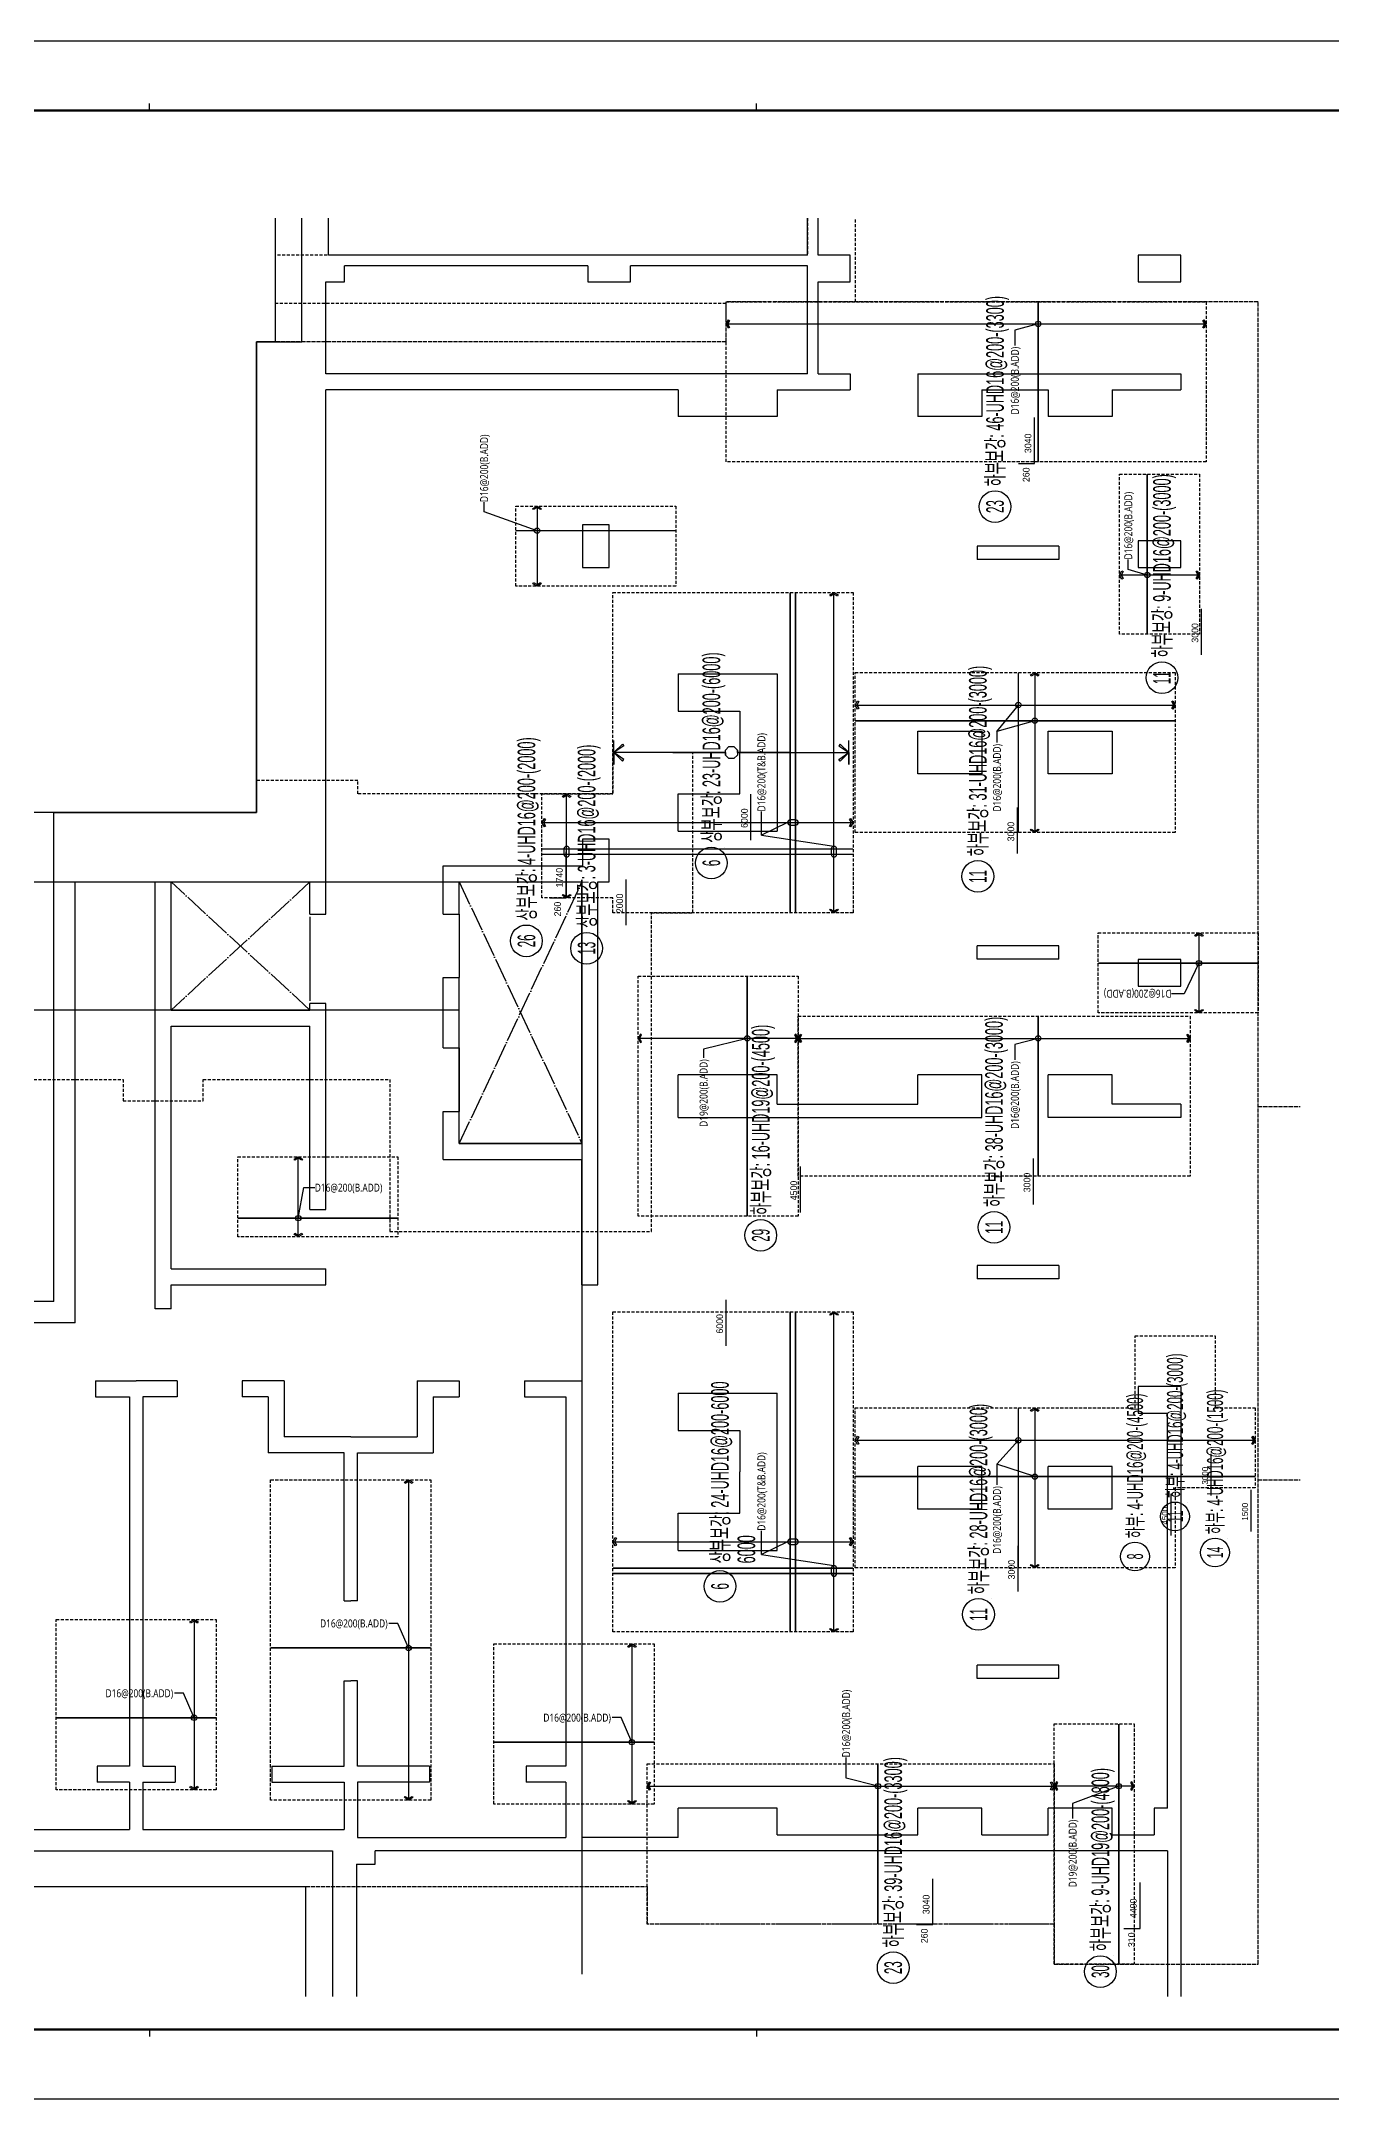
# Model space of a CAD drawing. Header units: millimetres. Extents: x 317501 to 814054, y -400799 to -14117.
# Drawn here: x 604896 to 629087, y -142411 to -103847 of the extents above; entities that cross this region are included whole.
import ezdxf
from ezdxf.enums import TextEntityAlignment as Align

# ---------------------------------------------------------------- set-up
doc = ezdxf.new("R2010")
doc.units = ezdxf.units.MM
doc.header["$LTSCALE"] = 38
for name, pattern in [('HID', [2.5, 2, -0.5]), ('HID2', [7.5, 6, -1.5]), ('XS-기초$0$DDOT', [14, 12, -1, 0, -1]), ('XS-기초$0$HID', [2.3, 1.5, -0.8])]:
    doc.linetypes.add(name, pattern=pattern)
for name, color, linetype in [('00', 7, 'Continuous'), ('BAR-B', 2, 'HID2'), ('BAR-T', 2, 'Continuous'), ('DIM', 7, 'Continuous'), ('LEADER', 7, 'Continuous'), ('RP_TAG', 7, 'Continuous'), ('T', 1, 'Continuous'), ('XDIM', 7, 'Continuous'), ('XREBAR', 1, 'Continuous'), ('XS-기초$0$EL7', 7, 'Continuous'), ('XS-기초$0$OPEN', 9, 'XS-기초$0$DDOT'), ('XS-기초$0$기초꺽임', 4, 'XS-기초$0$HID'), ('XS-기초$0$기초연단', 3, 'Continuous'), ('XS-기초$0$보강구간', 6, 'XS-기초$0$HID'), ('철근변경선', 1, 'HID')]:
    doc.layers.add(name, color=color, linetype=linetype)
doc.styles.add('RPWK1', font='Dotum.ttf', dxfattribs={"bigfont": 'whgtxt.shx'})
doc.styles.add('RPWK2', font='Dotum.ttf')
doc.styles.add('맑은고딕', font='malgun.ttf')

# ---------------------------------------------------------------- blocks, each defined once
blk = doc.blocks.new('dhs_sheet2e')
at = {"color": 7}
for p, q in [((38004.8, 57331.7), (38004.8, 57531.5)), ((55508.9, 57331.7), (55508.9, 57531.5)), ((38004.8, 1997.6), (38004.8, 1797.9)), ((55508.9, 1997.6), (55508.9, 1797.9))]:
    blk.add_line(p, q, dxfattribs=at)
blk.add_lwpolyline([(84000, 0), (84000, 59329.4), (0, 59329.4), (0, 0)], close=True, dxfattribs=at)
at = {"color": 30, "const_width": 64.9}
blk.add_lwpolyline([(81003.6, 57331.7), (2996.4, 57331.7), (2996.4, 1997.6), (81003.6, 1997.6)], close=True, dxfattribs=at)
blk = doc.blocks.new('szdhdte')
at = {"layer": 'DIM', "color": 5}
for p, q in [((4650, 17985), (4650, 20302)), ((5150, 19605), (5150, 20302)), ((14125, 19605), (14125, 20302)), ((14325, 19605), (14325, 20302)), ((14125, 19605), (5150, 19605)), ((10010, 19405), (5450, 19405)), ((5450, 19105), (5450, 19405)), ((10010, 19405), (10010, 19105)), ((14125, 19405), (10810, 19405)), ((10810, 19105), (10810, 19405)), ((14125, 17385), (14125, 19405)), ((14925, 19605), (14325, 19605)), ((14925, 19105), (14925, 19605)), ((20325, 19605), (20325, 19105)), ((21125, 19605), (20325, 19605)), ((21125, 19105), (21125, 19605)), ((5100, 17385), (5100, 19105)), ((5100, 19105), (5450, 19105)), ((10010, 19105), (10810, 19105)), ((14325, 17385), (14325, 19105)), ((14325, 19105), (14925, 19105)), ((20325, 19105), (21125, 19105)), ((3800, 17985), (4650, 17985)), ((3800, 9160), (3800, 17985)), ((14125, 17385), (5100, 17385)), ((14325, 17385), (14925, 17385)), ((14925, 17385), (14925, 17085)), ((16195, 17385), (16195, 16585)), ((16195, 17385), (21125, 17385)), ((21125, 17385), (21125, 17085)), ((11700, 17085), (5100, 17085)), ((5100, 8260), (5100, 17085)), ((11700, 17085), (11700, 16585)), ((13560, 17085), (13560, 16585)), ((13560, 17085), (14925, 17085)), ((17395, 17085), (18640, 17085)), ((17395, 17085), (17395, 16585)), ((18640, 17085), (18640, 16585)), ((19840, 17085), (19840, 16585)), ((19840, 17085), (21125, 17085)), ((13560, 16585), (11700, 16585)), ((17395, 16585), (16195, 16585)), ((19840, 16585), (18640, 16585)), ((10410, 14555), (9910, 14555)), ((9910, 14555), (9910, 13755)), ((10410, 13755), (10410, 14555)), ((18840, 14155), (17305, 14155)), ((17305, 14155), (17305, 13905)), ((18840, 13905), (17305, 13905)), ((18840, 14155), (18840, 13905)), ((20325, 14255), (20325, 13755)), ((21125, 14255), (20325, 14255)), ((21125, 13755), (21125, 14255)), ((9910, 13755), (10410, 13755)), ((20325, 13755), (21125, 13755)), ((11700, 11760), (11700, 11060)), ((11700, 11760), (13560, 11760)), ((13560, 11760), (13560, 8810)), ((11700, 11060), (12860, 11060)), ((12860, 11060), (12860, 10285)), ((16195, 9885), (16195, 10685)), ((16195, 10685), (17395, 10685)), ((17395, 10685), (17395, 9885)), ((18640, 9885), (18640, 10685)), ((18640, 10685), (19840, 10685)), ((19840, 10685), (19840, 9885)), ((12860, 9510), (12860, 10285)), ((17395, 9885), (16195, 9885)), ((19840, 9885), (18640, 9885)), ((11700, 8810), (11700, 9510)), ((11700, 9510), (12860, 9510)), ((0, 9160), (3800, 9160)), ((0, 0), (0, 9160)), ((10410, 8660), (9910, 8660)), ((9910, 8660), (9910, 8160)), ((10410, 7860), (10410, 8660)), ((11700, 8810), (13560, 8810)), ((5100, 7255), (5100, 8260)), ((7300, 8160), (9910, 8160)), ((7300, 7260), (7300, 8160)), ((400, 7860), (1900, 7860)), ((400, -400), (400, 7860)), ((1900, -140), (1900, 7860)), ((2200, 5460), (2200, 7860)), ((2200, 7860), (4800, 7860)), ((4800, 7255), (4800, 7860)), ((7600, 7860), (9900, 7860)), ((7600, 7260), (7600, 7860)), ((9900, 2960), (9900, 7860)), ((10200, 310), (10200, 7860)), ((10200, 7860), (10410, 7860)), ((4800, 7255), (5100, 7255)), ((7300, 7260), (7600, 7260)), ((18840, 6665), (17305, 6665)), ((17305, 6415), (17305, 6665)), ((18840, 6415), (18840, 6665)), ((18840, 6415), (17305, 6415)), ((20325, 6405), (20325, 5905)), ((21125, 6405), (20325, 6405)), ((21125, 5905), (21125, 6405)), ((7300, 4750), (7300, 6070)), ((7300, 6070), (7600, 6070)), ((7600, 4750), (7600, 6070)), ((20325, 5905), (21125, 5905)), ((2200, 5460), (4800, 5460)), ((4800, 5460), (4800, 5585)), ((5100, 5585), (4800, 5585)), ((5100, 1720), (5100, 5585)), ((5100, 5160), (5100, 5585)), ((2200, 610), (2200, 5160)), ((2200, 5160), (4800, 5160)), ((4800, 1720), (4800, 5160)), ((7300, 4750), (7600, 4750)), ((13560, 4245), (11700, 4245)), ((11700, 3445), (11700, 4245)), ((13560, 3695), (13560, 4245)), ((16195, 3695), (16195, 4245)), ((17395, 4245), (16195, 4245)), ((17395, 3445), (17395, 4245)), ((18640, 3445), (18640, 4245)), ((19840, 4245), (18640, 4245)), ((19840, 3695), (19840, 4245)), ((7300, 2660), (7300, 3560)), ((7300, 3560), (7600, 3560)), ((7600, 2960), (7600, 3560)), ((13560, 3695), (16195, 3695)), ((21125, 3695), (19840, 3695)), ((21125, 3695), (21125, 3445)), ((11700, 3445), (17395, 3445)), ((21125, 3445), (18640, 3445)), ((7600, 2960), (9900, 2960)), ((7300, 2660), (9900, 2660)), ((9900, 310), (9900, 2660)), ((4800, 1720), (5100, 1720)), ((2200, 610), (5100, 610)), ((5100, 310), (5100, 610)), ((18840, 675), (17305, 675)), ((17305, 675), (17305, 425)), ((18840, 425), (17305, 425)), ((18840, 675), (18840, 425)), ((0, 0), (-11685, 0)), ((2200, -140), (2200, 310)), ((2200, 310), (5100, 310)), ((9900, 310), (10200, 310)), ((2200, -140), (1900, -140)), ((400, -400), (-12085, -400)), ((780, -1490), (1545, -1490)), ((780, -1490), (780, -1790)), ((2310, -1490), (1545, -1490)), ((2310, -1490), (2310, -1790)), ((4320, -1490), (3530, -1490)), ((3530, -1490), (3530, -1790)), ((4320, -1490), (4320, -2540)), ((6810, -1490), (7600, -1490)), ((6810, -1490), (6810, -2540)), ((7600, -1490), (7600, -1790)), ((8820, -1490), (9600, -1490)), ((8820, -1490), (8820, -1790)), ((9600, -1490), (9900, -1490)), ((9900, -1490), (9900, -10045)), ((780, -1790), (1420, -1790)), ((1420, -1790), (1420, -8710)), ((1670, -1790), (1670, -8710)), ((2310, -1790), (1670, -1790)), ((4020, -1790), (3530, -1790)), ((4020, -1790), (4020, -2840)), ((7110, -1790), (7600, -1790)), ((7110, -1790), (7110, -2840)), ((8820, -1790), (9600, -1790)), ((9600, -1790), (9600, -8710)), ((11700, -1720), (11700, -2420)), ((11700, -1720), (13560, -1720)), ((13560, -4670), (13560, -1720)), ((20325, -1595), (20325, -2095)), ((21125, -1595), (20325, -1595)), ((21125, -1595), (21125, -13028)), ((20325, -2095), (20875, -2095)), ((20875, -9495), (20875, -2095)), ((5565, -2540), (4320, -2540)), ((5565, -2540), (6810, -2540)), ((11700, -2420), (12860, -2420)), ((12860, -2420), (12860, -3195)), ((5440, -2840), (4020, -2840)), ((5440, -5610), (5440, -2840)), ((5690, -5610), (5690, -2840)), ((5690, -2840), (7110, -2840)), ((12860, -3970), (12860, -3195)), ((16195, -3895), (16195, -3095)), ((17395, -3095), (16195, -3095)), ((17395, -3895), (17395, -3095)), ((18640, -3895), (18640, -3095)), ((19840, -3095), (18640, -3095)), ((19840, -3895), (19840, -3095)), ((11700, -4670), (11700, -3970)), ((11700, -3970), (12860, -3970)), ((17395, -3895), (16195, -3895)), ((19840, -3895), (18640, -3895)), ((11700, -4670), (13560, -4670)), ((5440, -5610), (5565, -5610)), ((5690, -5610), (5565, -5610)), ((18840, -6815), (17305, -6815)), ((17305, -7065), (17305, -6815)), ((18840, -7065), (18840, -6815)), ((5440, -8710), (5440, -7110)), ((5440, -7110), (5565, -7110)), ((5690, -7110), (5565, -7110)), ((5690, -8710), (5690, -7110)), ((18840, -7065), (17305, -7065)), ((1420, -8710), (815, -8710)), ((815, -8710), (815, -9010)), ((1670, -8710), (2275, -8710)), ((2275, -8710), (2275, -9010)), ((4085, -8710), (5440, -8710)), ((4085, -8710), (4085, -9010)), ((7045, -8710), (5690, -8710)), ((7045, -8710), (7045, -9010)), ((9600, -8710), (8855, -8710)), ((8855, -8710), (8855, -9010)), ((1420, -9010), (815, -9010)), ((1420, -9010), (1420, -9895)), ((1670, -9010), (1670, -9895)), ((1670, -9010), (2275, -9010)), ((4085, -9010), (5440, -9010)), ((5440, -9010), (5440, -9895)), ((7045, -9010), (5690, -9010)), ((5690, -9010), (5690, -10045)), ((9600, -9010), (8855, -9010)), ((9600, -9010), (9600, -10045)), ((13560, -9495), (11700, -9495)), ((11700, -10045), (11700, -9495)), ((13560, -9995), (13560, -9495)), ((16195, -9995), (16195, -9495)), ((17395, -9495), (16195, -9495)), ((17395, -9995), (17395, -9495)), ((19840, -9495), (18640, -9495)), ((18640, -9995), (18640, -9495)), ((19840, -9995), (19840, -9495)), ((20625, -9495), (20625, -9995)), ((20875, -9495), (20625, -9495)), ((-2350, -9895), (1420, -9895)), ((1670, -9895), (5440, -9895)), ((13560, -9995), (16195, -9995)), ((17395, -9995), (18640, -9995)), ((19840, -9995), (20625, -9995)), ((-6395, -10295), (5225, -10295)), ((5225, -10295), (5225, -13028)), ((5690, -10045), (9600, -10045)), ((20875, -10295), (6025, -10295)), ((6025, -10545), (6025, -10295)), ((11700, -10045), (9900, -10045)), ((20875, -10295), (20875, -13028)), ((5675, -10545), (5675, -13028)), ((5675, -10545), (6025, -10545))]:
    blk.add_line(p, q, dxfattribs=at)
at = {"layer": 'XS-기초$0$EL7'}
for p, q in [((4800, 7205), (4800, 5635)), ((7600, 7260), (7600, 6070)), ((7600, 4750), (7600, 3560))]:
    blk.add_line(p, q, dxfattribs=at)
at = {"layer": 'XS-기초$0$OPEN'}
for p, q in [((4800, 7860), (2200, 5460)), ((4800, 5460), (2200, 7860)), ((7600, 2960), (9900, 7860)), ((7600, 7860), (9900, 2960))]:
    blk.add_line(p, q, dxfattribs=at)
at = {"layer": 'XS-기초$0$기초꺽임', "color": 6}
for points in [[(14125, 20302), (14125, 19605), (4150, 19605), (4150, 18705), (12600, 18705)], [(15025, 18735), (15025, 20302)]]:
    blk.add_lwpolyline(points, dxfattribs=at)
at = {"layer": 'XS-기초$0$기초꺽임', "color": 8}
blk.add_lwpolyline([(3800, 9160), (-550, 9160), (-550, 7860), (9900, 7860), (9900, 2960), (7600, 2960), (7600, 5460), (-550, 5460), (-550, 4160), (1300, 4160), (1300, 3760), (2800, 3760), (2800, 4160), (6300, 4160), (6300, 1310), (11200, 1310), (11200, 7285), (11980, 7285), (11980, 10285), (10480, 10285), (10480, 9510), (5700, 9510), (5700, 9760), (3800, 9760)], close=True, dxfattribs=at)
at = {"layer": 'XS-기초$0$기초연단'}
for p, q in [((4150, 20302), (4150, 17985)), ((4150, 17985), (3800, 17985)), ((3800, 17985), (3800, 9160)), ((3800, 9160), (-550, 9160)), ((-19485, -10965), (4725, -10965)), ((4725, -13028), (4725, -10965))]:
    blk.add_line(p, q, dxfattribs=at)
at = {"layer": 'XS-기초$0$기초연단', "color": 4, "linetype": 'HID'}
for p, q in [((22575, 18735), (12600, 18735)), ((12600, 17985), (12600, 18735)), ((22575, -12420), (22575, 18735)), ((12600, 17985), (4150, 17985)), ((4725, -10965), (11120, -10965)), ((11120, -10965), (11120, -11670)), ((18750, -11670), (11120, -11670)), ((18750, -11670), (18750, -12420)), ((18750, -12420), (22575, -12420))]:
    blk.add_line(p, q, dxfattribs=at)
at = {"layer": 'XS-기초$0$기초연단'}
blk.add_lwpolyline([(4150, 20302), (4150, 17985), (3800, 17985), (3800, 9160), (-550, 9160), (-550, 7860), (9900, 7860), (9900, 2960), (7600, 2960), (7600, 5460), (-550, 5460), (-550, 550), (-11135, 550), (-11135, 3760), (-14785, 3760), (-14785, 4360), (-19485, 4360), (-19485, -10965), (4725, -10965)], dxfattribs=at)
at = {"layer": 'XS-기초$0$기초연단', "color": 4, "linetype": 'HID'}
for points in [[(22575, 3655), (23362, 3655)], [(22575, -3345), (23362, -3345)]]:
    blk.add_lwpolyline(points, dxfattribs=at)
at = {"layer": '철근변경선', "ltscale": 2, "const_width": 30}
blk.add_lwpolyline([(9900, -12612), (9900, 7860), (-1534, 7860)], dxfattribs=at)
blk = doc.blocks.new('*U1076', base_point=(617618.304, -133100.6724))
at = {"layer": 'RP_TAG', "color": 0, "linetype": 'Continuous', "ltscale": 100}
blk.add_circle((617618.302916, -132804.6724), 297, dxfattribs=at)
at = {"layer": 'RP_TAG', "color": 0, "linetype": 'Continuous', "ltscale": 100, "style": 'RPWK1', "width": 0.55}
for s, p in [('상부보강: 24-UHD16@200-6000', (617618.3013, -132375.6724)), ('6000', (618113.3013, -132375.67062))]:
    blk.add_text(s, height=330, rotation=90.0002104601, dxfattribs=at).set_placement(p, align=Align.MIDDLE_LEFT)
at = {"layer": 'RP_TAG', "color": 0, "linetype": 'Continuous', "ltscale": 100, "style": 'RPWK1', "oblique": 359.9999999827, "width": 0.5}
blk.add_text('6', height=330, rotation=90.0002104419, dxfattribs=at).set_placement((617618.302916, -132804.6724), align=Align.MIDDLE_CENTER)
blk = doc.blocks.new('*U1101', base_point=(620865.1672, -139655.5678))
at = {"layer": 'RP_TAG', "color": 0, "linetype": 'Continuous', "ltscale": 100}
blk.add_circle((620865.168288, -139952.5678), 297, dxfattribs=at)
at = {"layer": 'RP_TAG', "color": 0, "linetype": 'Continuous', "ltscale": 100, "style": 'RPWK1', "width": 0.55}
blk.add_text('하부보강: 39-UHD16@200-(3300)', height=330, rotation=90.0002104601, dxfattribs=at).set_placement((620865.16687, -139573.0678), align=Align.MIDDLE_LEFT)
at = {"layer": 'RP_TAG', "color": 0, "linetype": 'Continuous', "ltscale": 100, "style": 'RPWK1', "oblique": 359.9999999961, "width": 0.5}
blk.add_text('23', height=330, rotation=90.0002104552, dxfattribs=at).set_placement((620865.168288, -139952.5678), align=Align.MIDDLE_CENTER)
blk = doc.blocks.new('*U1102', base_point=(622773.8389, -112272.205))
at = {"layer": 'RP_TAG', "color": 0, "linetype": 'Continuous', "ltscale": 100}
blk.add_circle((622773.839988, -112569.205), 297, dxfattribs=at)
at = {"layer": 'RP_TAG', "color": 0, "linetype": 'Continuous', "ltscale": 100, "style": 'RPWK1', "width": 0.55}
blk.add_text('하부보강: 46-UHD16@200-(3300)', height=330, rotation=90.0002104601, dxfattribs=at).set_placement((622773.83857, -112189.705), align=Align.MIDDLE_LEFT)
at = {"layer": 'RP_TAG', "color": 0, "linetype": 'Continuous', "ltscale": 100, "style": 'RPWK1', "oblique": 359.9999999961, "width": 0.5}
blk.add_text('23', height=330, rotation=90.0002104552, dxfattribs=at).set_placement((622773.839988, -112569.205), align=Align.MIDDLE_CENTER)
blk = doc.blocks.new('*U1108', base_point=(615118.8917, -120548.9636))
at = {"layer": 'RP_TAG', "color": 0, "linetype": 'Continuous', "ltscale": 100}
blk.add_circle((615118.892788, -120845.9636), 297, dxfattribs=at)
at = {"layer": 'RP_TAG', "color": 0, "linetype": 'Continuous', "ltscale": 100, "style": 'RPWK1', "width": 0.55}
blk.add_text('상부보강: 3-UHD16@200-(2000)', height=330, rotation=90.0002104601, dxfattribs=at).set_placement((615118.89137, -120466.4636), align=Align.MIDDLE_LEFT)
at = {"layer": 'RP_TAG', "color": 0, "linetype": 'Continuous', "ltscale": 100, "style": 'RPWK1', "oblique": 359.9999999961, "width": 0.5}
blk.add_text('13', height=330, rotation=90.0002104552, dxfattribs=at).set_placement((615118.892788, -120845.9636), align=Align.MIDDLE_CENTER)
blk = doc.blocks.new('*U1109', base_point=(625397.4086, -131975.6497))
at = {"layer": 'RP_TAG', "color": 0, "linetype": 'Continuous', "ltscale": 100}
blk.add_circle((625397.40958, -132245.6497), 270, dxfattribs=at)
at = {"layer": 'RP_TAG', "color": 0, "linetype": 'Continuous', "ltscale": 100, "style": 'RPWK1', "width": 0.55}
blk.add_text('하부: 4-UHD16@200-(4500)', height=300, rotation=90.00021046, dxfattribs=at).set_placement((625397.4083, -131900.6497), align=Align.MIDDLE_LEFT)
at = {"layer": 'RP_TAG', "color": 0, "linetype": 'Continuous', "ltscale": 100, "style": 'RPWK1', "oblique": 359.999999996, "width": 0.5}
blk.add_text('8', height=300, rotation=90.000210455, dxfattribs=at).set_placement((625397.40958, -132245.6497), align=Align.MIDDLE_CENTER)
blk = doc.blocks.new('*U1112', base_point=(617457.4086, -118952.0336))
at = {"layer": 'RP_TAG', "color": 0, "linetype": 'Continuous', "ltscale": 100}
blk.add_circle((617457.409688, -119249.0336), 297, dxfattribs=at)
at = {"layer": 'RP_TAG', "color": 0, "linetype": 'Continuous', "ltscale": 100, "style": 'RPWK1', "width": 0.55}
blk.add_text('상부보강: 23-UHD16@200-(6000)', height=330, rotation=90.0002104601, dxfattribs=at).set_placement((617457.40827, -118869.5336), align=Align.MIDDLE_LEFT)
at = {"layer": 'RP_TAG', "color": 0, "linetype": 'Continuous', "ltscale": 100, "style": 'RPWK1', "oblique": 359.9999999961, "width": 0.5}
blk.add_text('6', height=330, rotation=90.0002104552, dxfattribs=at).set_placement((617457.409688, -119249.0336), align=Align.MIDDLE_CENTER)
blk = doc.blocks.new('*U1116', base_point=(624749.1987, -139728.0028))
at = {"layer": 'RP_TAG', "color": 0, "linetype": 'Continuous', "ltscale": 100}
blk.add_circle((624749.199788, -140025.0028), 297, dxfattribs=at)
at = {"layer": 'RP_TAG', "color": 0, "linetype": 'Continuous', "ltscale": 100, "style": 'RPWK1', "width": 0.55}
blk.add_text('하부보강: 9-UHD19@200-(4800)', height=330, rotation=90.0002104601, dxfattribs=at).set_placement((624749.19837, -139645.5028), align=Align.MIDDLE_LEFT)
at = {"layer": 'RP_TAG', "color": 0, "linetype": 'Continuous', "ltscale": 100, "style": 'RPWK1', "oblique": 359.9999999961, "width": 0.5}
blk.add_text('30', height=330, rotation=90.0002104552, dxfattribs=at).set_placement((624749.199788, -140025.0028), align=Align.MIDDLE_CENTER)
blk = doc.blocks.new('*U1117', base_point=(618383.0298, -125930.3279))
at = {"layer": 'RP_TAG', "color": 0, "linetype": 'Continuous', "ltscale": 100}
blk.add_circle((618383.030888, -126227.3279), 297, dxfattribs=at)
at = {"layer": 'RP_TAG', "color": 0, "linetype": 'Continuous', "ltscale": 100, "style": 'RPWK1', "width": 0.55}
blk.add_text('하부보강: 16-UHD19@200-(4500)', height=330, rotation=90.0002104601, dxfattribs=at).set_placement((618383.02947, -125847.8279), align=Align.MIDDLE_LEFT)
at = {"layer": 'RP_TAG', "color": 0, "linetype": 'Continuous', "ltscale": 100, "style": 'RPWK1', "oblique": 359.9999999961, "width": 0.5}
blk.add_text('29', height=330, rotation=90.0002104552, dxfattribs=at).set_placement((618383.030888, -126227.3279), align=Align.MIDDLE_CENTER)
blk = doc.blocks.new('*U1118', base_point=(613991.7176, -120411.3801))
at = {"layer": 'RP_TAG', "color": 0, "linetype": 'Continuous', "ltscale": 100}
blk.add_circle((613991.718688, -120708.3801), 297, dxfattribs=at)
at = {"layer": 'RP_TAG', "color": 0, "linetype": 'Continuous', "ltscale": 100, "style": 'RPWK1', "width": 0.55}
blk.add_text('상부보강: 4-UHD16@200-(2000)', height=330, rotation=90.0002104601, dxfattribs=at).set_placement((613991.71727, -120328.8801), align=Align.MIDDLE_LEFT)
at = {"layer": 'RP_TAG', "color": 0, "linetype": 'Continuous', "ltscale": 100, "style": 'RPWK1', "oblique": 359.9999999961, "width": 0.5}
blk.add_text('26', height=330, rotation=90.0002104552, dxfattribs=at).set_placement((613991.718688, -120708.3801), align=Align.MIDDLE_CENTER)
blk = doc.blocks.new('*U1119', base_point=(626897.4086, -131900.6497))
at = {"layer": 'RP_TAG', "color": 0, "linetype": 'Continuous', "ltscale": 100}
blk.add_circle((626897.40958, -132170.6497), 270, dxfattribs=at)
at = {"layer": 'RP_TAG', "color": 0, "linetype": 'Continuous', "ltscale": 100, "style": 'RPWK1', "width": 0.55}
blk.add_text('하부: 4-UHD16@200-(1500)', height=300, rotation=90.00021046, dxfattribs=at).set_placement((626897.4083, -131825.6497), align=Align.MIDDLE_LEFT)
at = {"layer": 'RP_TAG', "color": 0, "linetype": 'Continuous', "ltscale": 100, "style": 'RPWK1', "oblique": 359.999999996, "width": 0.5}
blk.add_text('14', height=300, rotation=90.000210455, dxfattribs=at).set_placement((626897.40958, -132170.6497), align=Align.MIDDLE_CENTER)
blk = doc.blocks.new('*U1121', base_point=(626147.4086, -131225.6497))
at = {"layer": 'RP_TAG', "color": 0, "linetype": 'Continuous', "ltscale": 100}
blk.add_circle((626147.40958, -131495.6497), 270, dxfattribs=at)
at = {"layer": 'RP_TAG', "color": 0, "linetype": 'Continuous', "ltscale": 100, "style": 'RPWK1', "width": 0.55}
blk.add_text('하부: 4-UHD16@200-(3000)', height=300, rotation=90.00021046, dxfattribs=at).set_placement((626147.4083, -131150.6497), align=Align.MIDDLE_LEFT)
at = {"layer": 'RP_TAG', "color": 0, "linetype": 'Continuous', "ltscale": 100, "style": 'RPWK1', "oblique": 359.999999996, "width": 0.5}
blk.add_text('11', height=300, rotation=90.000210455, dxfattribs=at).set_placement((626147.40958, -131495.6497), align=Align.MIDDLE_CENTER)
blk = doc.blocks.new('*U1122', base_point=(622464.1267, -133035.8666))
at = {"layer": 'RP_TAG', "color": 0, "linetype": 'Continuous', "ltscale": 100}
blk.add_circle((622464.127788, -133332.8666), 297, dxfattribs=at)
at = {"layer": 'RP_TAG', "color": 0, "linetype": 'Continuous', "ltscale": 100, "style": 'RPWK1', "oblique": 359.9999999888, "width": 0.55}
blk.add_text('하부보강: 28-UHD16@200-(3000)', height=330, rotation=90.0002104479, dxfattribs=at).set_placement((622464.12637, -132953.3666), align=Align.MIDDLE_LEFT)
at = {"layer": 'RP_TAG', "color": 0, "linetype": 'Continuous', "ltscale": 100, "style": 'RPWK1', "oblique": 359.9999999961, "width": 0.5}
blk.add_text('11', height=330, rotation=90.0002104552, dxfattribs=at).set_placement((622464.127788, -133332.8666), align=Align.MIDDLE_CENTER)
blk = doc.blocks.new('*U1123', base_point=(622755.2124, -125780.3112))
at = {"layer": 'RP_TAG', "color": 0, "linetype": 'Continuous', "ltscale": 100}
blk.add_circle((622755.213488, -126077.3112), 297, dxfattribs=at)
at = {"layer": 'RP_TAG', "color": 0, "linetype": 'Continuous', "ltscale": 100, "style": 'RPWK1', "width": 0.55}
blk.add_text('하부보강: 38-UHD16@200-(3000)', height=330, rotation=90.0002104601, dxfattribs=at).set_placement((622755.21207, -125697.8112), align=Align.MIDDLE_LEFT)
at = {"layer": 'RP_TAG', "color": 0, "linetype": 'Continuous', "ltscale": 100, "style": 'RPWK1', "oblique": 359.9999999961, "width": 0.5}
blk.add_text('11', height=330, rotation=90.0002104552, dxfattribs=at).set_placement((622755.213488, -126077.3112), align=Align.MIDDLE_CENTER)
blk = doc.blocks.new('*U1124', base_point=(622451.8738, -119203.3094))
at = {"layer": 'RP_TAG', "color": 0, "linetype": 'Continuous', "ltscale": 100}
blk.add_circle((622451.874888, -119500.3094), 297, dxfattribs=at)
at = {"layer": 'RP_TAG', "color": 0, "linetype": 'Continuous', "ltscale": 100, "style": 'RPWK1', "width": 0.55}
blk.add_text('하부보강: 31-UHD16@200-(3000)', height=330, rotation=90.0002104601, dxfattribs=at).set_placement((622451.87347, -119120.8094), align=Align.MIDDLE_LEFT)
at = {"layer": 'RP_TAG', "color": 0, "linetype": 'Continuous', "ltscale": 100, "style": 'RPWK1', "oblique": 359.9999999961, "width": 0.5}
blk.add_text('11', height=330, rotation=90.0002104552, dxfattribs=at).set_placement((622451.874888, -119500.3094), align=Align.MIDDLE_CENTER)
blk = doc.blocks.new('*U1125', base_point=(625902.4046, -115480.1526))
at = {"layer": 'RP_TAG', "color": 0, "linetype": 'Continuous', "ltscale": 100}
blk.add_circle((625902.405688, -115777.1526), 297, dxfattribs=at)
at = {"layer": 'RP_TAG', "color": 0, "linetype": 'Continuous', "ltscale": 100, "style": 'RPWK1', "oblique": 359.9999999888, "width": 0.55}
blk.add_text('하부보강: 9-UHD16@200-(3000)', height=330, rotation=90.0002104479, dxfattribs=at).set_placement((625902.40427, -115397.6526), align=Align.MIDDLE_LEFT)
at = {"layer": 'RP_TAG', "color": 0, "linetype": 'Continuous', "ltscale": 100, "style": 'RPWK1', "oblique": 359.9999999961, "width": 0.5}
blk.add_text('11', height=330, rotation=90.0002104552, dxfattribs=at).set_placement((625902.405688, -115777.1526), align=Align.MIDDLE_CENTER)

msp = doc.modelspace()

# ---------------------------------------------------------------- linework, layer by layer
at = {"layer": 'BAR-B', "const_width": 30}
for points in [[(623582.4, -108730.2), (623582.4, -111730.2)], [(625626.4, -111960.2), (625626.4, -114960.2)], [(613792.4, -113021.2), (616792.4, -113021.2)], [(619035.5, -114180.2), (619035.5, -120180.2)], [(623211.4, -115680.2), (623211.4, -118680.2)], [(620152.4, -116582.9), (626152.4, -116582.9)], [(620112.4, -118986.4), (614282.4, -118986.4)], [(618130.6, -121370.2), (618130.6, -125870.2)], [(624707.4, -121126.9), (627707.4, -121126.9)], [(623582.4, -122120.2), (623582.4, -125120.2)], [(611582.4, -125905.2), (608582.4, -125905.2)], [(619035.5, -127660.2), (619035.5, -133660.2)], [(623211.4, -129460.2), (623211.4, -132460.2)], [(620152.4, -130749.3), (627652.4, -130749.3)], [(620112.4, -132466.4), (615612.4, -132466.4)], [(612197.4, -133960.2), (609197.4, -133960.2)], [(608177.4, -135269.2), (605177.4, -135269.2)], [(616382.4, -135726.2), (613382.4, -135726.2)], [(616382.4, -135726.2), (613382.4, -135726.2)], [(625094, -135385.2), (625094, -139885.2)], [(620579.3, -136135.2), (620579.3, -139135.2)]]:
    msp.add_lwpolyline(points, dxfattribs=at)
at = {"layer": 'BAR-T', "const_width": 30}
for points in [[(618935.5, -114180.2), (618935.5, -120180.2)], [(620112.4, -119086.4), (614282.4, -119086.4)], [(618935.5, -127660.2), (618935.5, -133660.2)], [(620112.4, -132566.4), (615612.4, -132566.4)]]:
    msp.add_lwpolyline(points, dxfattribs=at)
at = {"layer": 'LEADER'}
for p, q in [((622810.6, -116783.2), (623211.4, -116288.5)), ((618395.6, -118728.4), (618395.6, -118283)), ((622810.6, -130513.1), (623211.4, -130068.5)), ((618395.6, -132208.4), (618395.6, -131763))]:
    msp.add_line(p, q, dxfattribs=at)
for points in [[(617732.4, -109145.5), (617777, -109067.5), (617798.7, -109079.9), (617761.2, -109145.5), (617798.7, -109211), (617777.1, -109223.6), (617732.4, -109145.5), (626732.4, -109145.5), (626687.8, -109223.6), (626666.1, -109211), (626703.6, -109145.5), (626666.1, -109079.9), (626687.9, -109067.5), (626732.4, -109145.5)], [(623582.4, -109145.5), (623145.8, -109263.6), (623145.8, -109550)], [(614190.9, -113021.2), (613198.3, -112669.4), (613198.3, -112485.3)], [(614190.9, -112560.2), (614268.9, -112604.7), (614256.5, -112626.4), (614190.9, -112589), (614125.3, -112626.4), (614112.8, -112604.8), (614190.9, -112560.2), (614190.9, -114060.2), (614112.8, -114015.5), (614125.3, -113993.9), (614190.9, -114031.4), (614256.5, -113993.9), (614268.9, -114015.6), (614190.9, -114060.2)], [(625626.4, -113852.8), (625271.8, -113750.4), (625271.8, -113559.7)], [(626607.4, -113852.8), (626562.9, -113930.8), (626541.1, -113918.4), (626578.6, -113852.8), (626541.1, -113787.3), (626562.8, -113774.7), (626607.4, -113852.8), (625107.4, -113852.8), (625152.1, -113774.7), (625173.7, -113787.3), (625136.2, -113852.8), (625173.7, -113918.4), (625152, -113930.8), (625107.4, -113852.8)], [(619754.9, -120180.2), (619676.9, -120135.6), (619689.3, -120113.9), (619754.9, -120151.4), (619820.5, -120113.9), (619833.1, -120135.5), (619754.9, -120180.2), (619754.9, -114180.2), (619833.1, -114224.8), (619820.5, -114246.4), (619754.9, -114209), (619689.3, -114246.4), (619676.9, -114224.7), (619754.9, -114180.2)], [(623519.7, -115680.2), (623597.7, -115724.7), (623585.3, -115746.4), (623519.7, -115709), (623454.1, -115746.4), (623441.6, -115724.8), (623519.7, -115680.2), (623519.7, -118680.2), (623441.6, -118635.5), (623454.1, -118613.9), (623519.7, -118651.4), (623585.3, -118613.9), (623597.7, -118635.6), (623519.7, -118680.2)], [(620152.4, -116288.5), (620197, -116210.5), (620218.7, -116222.9), (620181.2, -116288.5), (620218.7, -116354), (620197.1, -116366.6), (620152.4, -116288.5), (626152.4, -116288.5), (626107.8, -116366.6), (626086.1, -116354), (626123.6, -116288.5), (626086.1, -116222.9), (626107.9, -116210.5), (626152.4, -116288.5)], [(623519.7, -116582.9), (622810.6, -116783.2), (622810.6, -116993.7)], [(614743.6, -119905.2), (614665.6, -119860.6), (614678, -119838.9), (614743.6, -119876.4), (614809.1, -119838.9), (614821.7, -119860.5), (614743.6, -119905.2), (614743.6, -117955.2), (614821.7, -117999.8), (614809.1, -118021.4), (614743.6, -117984), (614678, -118021.4), (614665.6, -117999.7), (614743.6, -117955.2)], [(614282.4, -118490.4), (614327, -118412.5), (614348.7, -118424.9), (614311.2, -118490.4), (614348.7, -118556), (614327.1, -118568.6), (614282.4, -118490.4), (620112.4, -118490.4), (620067.8, -118568.6), (620046.1, -118556), (620083.6, -118490.4), (620046.1, -118424.9), (620067.9, -118412.5), (620112.4, -118490.4)], [(618885.5, -118490.4), (618395.6, -118728.4), (619754.9, -118936.4)], [(626595.4, -120560.2), (626673.3, -120604.7), (626660.9, -120626.4), (626595.4, -120589), (626529.8, -120626.4), (626517.2, -120604.8), (626595.4, -120560.2), (626595.4, -122060.2), (626517.2, -122015.5), (626529.8, -121993.9), (626595.4, -122031.4), (626660.9, -121993.9), (626673.3, -122015.6), (626595.4, -122060.2)], [(626595.4, -121126.9), (626318.7, -121699.7), (626081.1, -121699.7)], [(619082.4, -122535.5), (619037.9, -122457.5), (619016.1, -122469.9), (619053.6, -122535.5), (619016.1, -122601), (619037.8, -122613.6), (619082.4, -122535.5), (616082.4, -122535.5), (616127.1, -122613.6), (616148.7, -122601), (616111.2, -122535.5), (616148.7, -122469.9), (616127, -122457.5), (616082.4, -122535.5)], [(618130.6, -122535.5), (617311.6, -122735.8), (617311.6, -122902.6)], [(619082.4, -122535.5), (619127, -122457.5), (619148.7, -122469.9), (619111.2, -122535.5), (619148.7, -122601), (619127.1, -122613.6), (619082.4, -122535.5), (626432.4, -122535.5), (626387.8, -122613.6), (626366.1, -122601), (626403.6, -122535.5), (626366.1, -122469.9), (626387.9, -122457.5), (626432.4, -122535.5)], [(623582.4, -122535.5), (623145.8, -122653.6), (623145.8, -122940)], [(609713.7, -126255.2), (609635.7, -126210.6), (609648.1, -126188.9), (609713.7, -126226.4), (609779.3, -126188.9), (609791.9, -126210.5), (609713.7, -126255.2), (609713.7, -124755.2), (609791.9, -124799.8), (609779.3, -124821.4), (609713.7, -124784), (609648.1, -124821.4), (609635.7, -124799.7), (609713.7, -124755.2)], [(609713.7, -126255.2), (609635.7, -126210.6), (609648.1, -126188.9), (609713.7, -126226.4), (609779.3, -126188.9), (609791.9, -126210.5), (609713.7, -126255.2), (609713.7, -124755.2), (609791.9, -124799.8), (609779.3, -124821.4), (609713.7, -124784), (609648.1, -124821.4), (609635.7, -124799.7), (609713.7, -124755.2)], [(609713.7, -125905.2), (609816.1, -125333.9), (610024.2, -125333.9)], [(619754.9, -133660.2), (619676.9, -133615.6), (619689.3, -133593.9), (619754.9, -133631.4), (619820.5, -133593.9), (619833.1, -133615.5), (619754.9, -133660.2), (619754.9, -127660.2), (619833.1, -127704.8), (619820.5, -127726.4), (619754.9, -127689), (619689.3, -127726.4), (619676.9, -127704.7), (619754.9, -127660.2)], [(623519.7, -129460.2), (623597.7, -129504.7), (623585.3, -129526.4), (623519.7, -129489), (623454.1, -129526.4), (623441.6, -129504.8), (623519.7, -129460.2), (623519.7, -132460.2), (623441.6, -132415.5), (623454.1, -132393.9), (623519.7, -132431.4), (623585.3, -132393.9), (623597.7, -132415.6), (623519.7, -132460.2)], [(620152.4, -130068.5), (620197, -129990.5), (620218.7, -130002.9), (620181.2, -130068.5), (620218.7, -130134), (620197.1, -130146.6), (620152.4, -130068.5), (627652.4, -130068.5), (627607.8, -130146.6), (627586.1, -130134), (627623.6, -130068.5), (627586.1, -130002.9), (627607.9, -129990.5), (627652.4, -130068.5)], [(623519.7, -130749.3), (622810.6, -130513.1), (622810.6, -130903.8)], [(611782.1, -130810.2), (611860.1, -130854.7), (611847.7, -130876.4), (611782.1, -130839), (611716.6, -130876.4), (611704, -130854.8), (611782.1, -130810.2), (611782.1, -136810.2), (611704, -136765.5), (611716.6, -136743.9), (611782.1, -136781.4), (611847.7, -136743.9), (611860.1, -136765.6), (611782.1, -136810.2)], [(615612.4, -131970.4), (615657, -131892.5), (615678.7, -131904.9), (615641.2, -131970.4), (615678.7, -132036), (615657.1, -132048.6), (615612.4, -131970.4), (620112.4, -131970.4), (620067.8, -132048.6), (620046.1, -132036), (620083.6, -131970.4), (620046.1, -131904.9), (620067.9, -131892.5), (620112.4, -131970.4)], [(618885.5, -131970.4), (618395.6, -132208.4), (619754.9, -132416.4)], [(607762.1, -133428.2), (607840.1, -133472.7), (607827.7, -133494.4), (607762.1, -133457), (607696.6, -133494.4), (607684, -133472.8), (607762.1, -133428.2), (607762.1, -136619.2), (607684, -136574.5), (607696.6, -136552.9), (607762.1, -136590.4), (607827.7, -136552.9), (607840.1, -136574.6), (607762.1, -136619.2)], [(611782.1, -133960.2), (611581.8, -133500.7), (611415, -133500.7)], [(615967.1, -133885.2), (616045.1, -133929.7), (616032.7, -133951.4), (615967.1, -133914), (615901.6, -133951.4), (615889, -133929.8), (615967.1, -133885.2), (615967.1, -136885.2), (615889, -136840.5), (615901.6, -136818.9), (615967.1, -136856.4), (616032.7, -136818.9), (616045.1, -136840.6), (615967.1, -136885.2)], [(607762.1, -135269.2), (607561.8, -134809.7), (607395, -134809.7)], [(615967.1, -135726.2), (615766.8, -135266.7), (615600, -135266.7)], [(620579.3, -136550.5), (619983.2, -136399), (619983.2, -136011.2)], [(616252.4, -136550.5), (616297, -136472.5), (616318.7, -136484.9), (616281.2, -136550.5), (616318.7, -136616), (616297.1, -136628.6), (616252.4, -136550.5), (623882.4, -136550.5), (623837.8, -136628.6), (623816.1, -136616), (623853.6, -136550.5), (623816.1, -136484.9), (623837.9, -136472.5), (623882.4, -136550.5)], [(625382.4, -136550.5), (625337.9, -136472.5), (625316.1, -136484.9), (625353.6, -136550.5), (625316.1, -136616), (625337.8, -136628.6), (625382.4, -136550.5), (623882.4, -136550.5), (623927.1, -136628.6), (623948.7, -136616), (623911.2, -136550.5), (623948.7, -136484.9), (623927, -136472.5), (623882.4, -136550.5)], [(625094, -136550.5), (624228.8, -136875.4), (624228.8, -137154.1)]]:
    msp.add_lwpolyline(points, dxfattribs=at)
for points in [[(619035.5, -118440.4), (618935.5, -118440.4, 1), (618935.5, -118540.4), (619035.5, -118540.4, 1)], [(614693.6, -118986.4), (614693.6, -119086.4, 1), (614793.6, -119086.4), (614793.6, -118986.4, 1)], [(619704.9, -118986.4), (619704.9, -119086.4, 1), (619804.9, -119086.4), (619804.9, -118986.4, 1)], [(619035.5, -131920.4), (618935.5, -131920.4, 1), (618935.5, -132020.4), (619035.5, -132020.4, 1)], [(619704.9, -132466.4), (619704.9, -132566.4, 1), (619804.9, -132566.4), (619804.9, -132466.4, 1)]]:
    msp.add_lwpolyline(points, format="xyb", close=True, dxfattribs=at)
for centre in [(623582.4, -109145.5), (614190.9, -113021.2), (625626.4, -113852.8), (623211.4, -116288.5), (623519.7, -116582.9), (626595.4, -121126.9), (618130.6, -122535.5), (623582.4, -122535.5), (609713.7, -125905.2), (623211.4, -130068.5), (623519.7, -130749.3), (611782.1, -133960.2), (607762.1, -135269.2), (615967.1, -135726.2), (620579.3, -136550.5), (625094, -136550.5)]:
    msp.add_circle(centre, 50, dxfattribs=at)
at = {"layer": 'RP_TAG', "color": 250, "linetype": 'Continuous', "ltscale": 100}
for p, q in [((623021.3, -112272.2), (623021.3, -112272.2)), ((626149.9, -115480.2), (626149.9, -115480.2)), ((617704.9, -118952), (617704.9, -118952)), ((622699.4, -119203.3), (622699.4, -119203.3)), ((614239.2, -120411.4), (614239.2, -120411.4)), ((615366.4, -120549), (615366.4, -120549)), ((618630.5, -125930.3), (618630.5, -125930.3)), ((623002.7, -125780.3), (623002.7, -125780.3)), ((617618.3, -128188.3), (617618.3, -128188.3)), ((626372.4, -131225.6), (626372.4, -131225.6)), ((625622.4, -131975.6), (625622.4, -131975.6)), ((627122.4, -131900.6), (627122.4, -131900.6)), ((622711.6, -133035.9), (622711.6, -133035.9)), ((621112.7, -139655.6), (621112.7, -139655.6)), ((624996.7, -139728), (624996.7, -139728))]:
    msp.add_line(p, q, dxfattribs=at)
at = {"layer": 'RP_TAG', "color": 1, "linetype": 'Continuous', "ltscale": 100}
for points in [[(623211.9, -111761.6), (623516.3, -111761.6), (623516.3, -110902)], [(626644.9, -115348.1), (626644.9, -114488.4)], [(618199.9, -118820), (618199.9, -117960.3)], [(623194.4, -119071.3), (623194.4, -118211.6)], [(614429.7, -119900.8), (614734.2, -119900.8), (614734.2, -119041.2)], [(615861.4, -120417), (615861.4, -119557.2)], [(619125.5, -125798.3), (619125.5, -124938.6)], [(623497.7, -125648.3), (623497.7, -124788.6)], [(617737.2, -128297.2), (617737.2, -127436.8)], [(626822.4, -131105.6), (626822.4, -130323.5)], [(626072.4, -131855.6), (626072.4, -131073.5)], [(627572.4, -131780.6), (627572.4, -130998.5)], [(623206.6, -132903.9), (623206.6, -132044.1)], [(621303.2, -139144.9), (621607.7, -139144.9), (621607.7, -138285.4)], [(625187.2, -139217.4), (625491.7, -139217.4), (625491.7, -138357.8)]]:
    msp.add_lwpolyline(points, dxfattribs=at)
at = {"layer": 'XDIM', "color": 4, "linetype": 'Continuous', "ltscale": 106.31879, "elevation": -1.5}
for points in [[(616732.4, -117180.2), (617719.9, -117180.2), (617719.9, -117226.8), (617719.9, -117133.6), (617785.8, -117067.7), (617879, -117067.7), (617944.9, -117133.6), (617944.9, -117226.8), (617879, -117292.7), (617785.8, -117292.7), (617719.9, -117226.8), (617719.9, -117180.2), (616732.4, -117180.2), (616732.4, -117180.2), (615632.4, -117180.2), (615791.5, -117021.1), (615816.7, -117051.1), (615632.4, -117180.2), (615791.5, -117339.3), (615816.7, -117309.2), (615632.4, -117180.2), (615632.4, -117405.2), (615632.4, -116955.2)], [(618932.4, -117180.2), (617944.9, -117180.2), (617944.9, -117133.6), (617944.9, -117226.8), (617879, -117292.7), (617785.8, -117292.7), (617719.9, -117226.8), (617719.9, -117133.6), (617785.8, -117067.7), (617879, -117067.7), (617944.9, -117133.6), (617944.9, -117180.2), (618932.4, -117180.2), (618932.4, -117180.2), (620032.4, -117180.2), (619873.3, -117339.3), (619848.1, -117309.2), (620032.4, -117180.2), (619873.3, -117021.1), (619848.1, -117051.1), (620032.4, -117180.2), (620032.4, -117405.2), (620032.4, -116955.2)]]:
    msp.add_lwpolyline(points, dxfattribs=at)
at = {"layer": 'XREBAR', "color": 171, "linetype": 'Continuous', "ltscale": 106.31879, "const_width": 1}
for points in [[(617832.4, -120180.2), (617832.4, -120180.2), (617832.4, -114180.2), (617832.4, -114180.2)], [(614912.4, -119605.2), (614652.4, -119605.2), (614652.4, -117865.2), (614652.4, -117865.2)], [(615332.4, -119930.2), (615332.4, -119930.2), (615332.4, -117930.2), (615332.4, -117930.2)], [(625772.4, -132535.2), (625772.4, -132535.2), (625772.4, -128035.2), (625772.4, -128035.2)]]:
    msp.add_lwpolyline(points, dxfattribs=at)
at = {"layer": 'XREBAR', "color": 171, "linetype": 'Continuous', "const_width": 1}
for points in [[(626522.4, -131035.2), (626522.4, -131035.2), (626522.4, -128035.2), (626522.4, -128035.2)], [(627272.4, -130960.2), (627272.4, -130960.2), (627272.4, -129460.2), (627272.4, -129460.2)]]:
    msp.add_lwpolyline(points, dxfattribs=at)
at = {"layer": 'XS-기초$0$보강구간'}
for points in [[(626732.4, -108730.2), (626732.4, -111730.2), (617732.4, -111730.2), (617732.4, -108730.2)], [(626607.4, -111960.2), (626607.4, -114960.2), (625107.4, -114960.2), (625107.4, -111960.2)], [(616792.4, -114060.2), (613792.4, -114060.2), (613792.4, -112560.2), (616792.4, -112560.2)], [(626152.4, -115680.2), (626152.4, -118680.2), (620152.4, -118680.2), (620152.4, -115680.2)], [(624707.4, -120560.2), (627707.4, -120560.2), (627707.4, -122060.2), (624707.4, -122060.2)], [(619082.4, -121370.2), (619082.4, -125870.2), (616082.4, -125870.2), (616082.4, -121370.2)], [(626432.4, -122120.2), (626432.4, -125120.2), (619082.4, -125120.2), (619082.4, -122120.2)], [(608582.4, -124755.2), (611582.4, -124755.2), (611582.4, -126255.2), (608582.4, -126255.2)], [(612197.4, -130810.2), (612197.4, -136810.2), (609197.4, -136810.2), (609197.4, -130810.2)], [(608177.4, -133428.2), (608177.4, -136619.2), (605177.4, -136619.2), (605177.4, -133428.2)], [(616382.4, -133885.2), (616382.4, -136885.2), (613382.4, -136885.2), (613382.4, -133885.2)], [(625382.4, -135385.2), (625382.4, -139885.2), (623882.4, -139885.2), (623882.4, -135385.2)], [(623882.4, -136135.2), (623882.4, -139135.2), (616252.4, -139135.2), (616252.4, -136135.2)]]:
    msp.add_lwpolyline(points, close=True, dxfattribs=at)
at = {"layer": 'XS-기초$0$보강구간', "color": 7}
msp.add_lwpolyline([(615612.4, -117955.2), (615612.4, -114180.2), (620112.4, -114180.2), (620112.4, -120180.2), (615612.4, -120180.2), (615612.4, -119905.2), (614282.4, -119905.2), (614282.4, -117955.2), (615612.4, -117955.2)], dxfattribs=at)
msp.add_lwpolyline([(620112.4, -127660.2), (620112.4, -133660.2), (615612.4, -133660.2), (615612.4, -127660.2)], close=True, dxfattribs=at)
at = {"layer": 'XS-기초$0$보강구간'}
msp.add_lwpolyline([(627652.4, -130960.2), (626152.4, -130960.2), (626152.4, -132460.2), (620152.4, -132460.2), (620152.4, -129460.2), (625402.4, -129460.2), (625402.4, -128110.2), (626902.4, -128110.2), (626902.4, -129460.2), (627652.4, -129460.2), (627652.4, -130960.2)], dxfattribs=at)

# ---------------------------------------------------------------- block references
at = {"color": 255, "xscale": 0.6499999991059565, "yscale": 0.6499999991059565, "zscale": 0.6499999991059565}
msp.add_blockref('dhs_sheet2e', (582220.9, -142410.8), dxfattribs=at)
at = {"layer": '00'}
msp.add_blockref('szdhdte', (605132.4, -127465.2), dxfattribs=at)
at = {"layer": 'RP_TAG', "color": 171, "linetype": 'Continuous', "ltscale": 4.80703e-312}
for name, p in [('*U1102', (622773.8, -112272.2)), ('*U1125', (625902.4, -115480.2)), ('*U1112', (617457.4, -118952)), ('*U1124', (622451.9, -119203.3)), ('*U1118', (613991.7, -120411.4)), ('*U1108', (615118.9, -120549)), ('*U1123', (622755.2, -125780.3)), ('*U1121', (626147.4, -131225.6)), ('*U1076', (617618.3, -133100.7)), ('*U1119', (626897.4, -131900.6)), ('*U1122', (622464.1, -133035.9)), ('*U1109', (625397.4, -131975.6)), ('*U1101', (620865.2, -139655.6))]:
    msp.add_blockref(name, p, dxfattribs=at)
at = {"layer": 'RP_TAG', "color": 31, "linetype": 'Continuous', "ltscale": 4.80703e-312}
for name, p in [('*U1117', (618383, -125930.3)), ('*U1116', (624749.2, -139728))]:
    msp.add_blockref(name, p, dxfattribs=at)

# ---------------------------------------------------------------- texts
at = {"layer": 'RP_TAG', "color": 2, "linetype": 'Continuous', "ltscale": 100, "style": 'RPWK2'}
for s, height, p in [('3040', 125.77, (623492.2, -111384.1)), ('3000', 125.77, (626621.8, -114937.1)), ('6000', 125.77, (618176.8, -118409)), ('3000', 125.77, (623171.3, -118660.3)), ('1740', 125.77, (614710.1, -119523.3)), ('2000', 125.77, (615838.3, -120005.9)), ('4500', 125.77, (619102.4, -125387.3)), ('3000', 125.77, (623474.6, -125237.3)), ('6000', 125.77, (617714.1, -127885.9)), ('3000', 114.33, (626801.4, -130731.7)), ('4500', 114.33, (626051.4, -131481.7)), ('1500', 114.33, (627551.4, -131406.7)), ('3000', 125.77, (623183.5, -132492.9)), ('3040', 125.77, (621583.6, -138767.5)), ('4490', 125.77, (625467.6, -138839.9))]:
    msp.add_text(s, height=height, rotation=90.00021, dxfattribs=at).set_placement(p, align=Align.BOTTOM_CENTER)
for s, p in [('260', (623458.2, -111836)), ('260', (614676, -119975.2)), ('260', (621549.5, -139219.4)), ('310', (625433.5, -139291.8))]:
    msp.add_text(s, height=125.77, rotation=90.00021, dxfattribs=at).set_placement(p, align=Align.BOTTOM_RIGHT)
at = {"layer": 'T', "style": '맑은고딕', "width": 0.8}
for s, p in [('D16@200(B.ADD)', (623145.8, -109575)), ('D16@200(B.ADD)', (622810.6, -117018.7)), ('D19@200(B.ADD)', (617311.6, -122927.6)), ('D16@200(B.ADD)', (623145.8, -122965)), ('D16@200(B.ADD)', (622810.6, -130928.8)), ('D19@200(B.ADD)', (624228.8, -137179.1))]:
    msp.add_text(s, height=150, rotation=90, dxfattribs=at).set_placement(p, align=Align.MIDDLE_RIGHT)
for s, rotation, p in [('D16@200(B.ADD)', 90, (613198.3, -112485.3)), ('D16@200(B.ADD)', 90, (625271.8, -113559.7)), ('D16@200(T&B.ADD)', 90, (618395.6, -118283)), ('D16@200(B.ADD)', 180, (626081.1, -121699.7)), ('D16@200(T&B.ADD)', 90, (618395.6, -131763)), ('D16@200(B.ADD)', 90, (619983.2, -136011.2))]:
    msp.add_text(s, height=150, rotation=rotation, dxfattribs=at).set_placement(p, align=Align.MIDDLE_LEFT)
msp.add_text('D16@200(B.ADD)', height=150, dxfattribs=at).set_placement((610024.2, -125333.9), align=Align.MIDDLE_LEFT)
for p in [(611390, -133500.7), (607370, -134809.7), (615575, -135266.7)]:
    msp.add_text('D16@200(B.ADD)', height=150, dxfattribs=at).set_placement(p, align=Align.MIDDLE_RIGHT)

doc.saveas('drawing.dxf')
